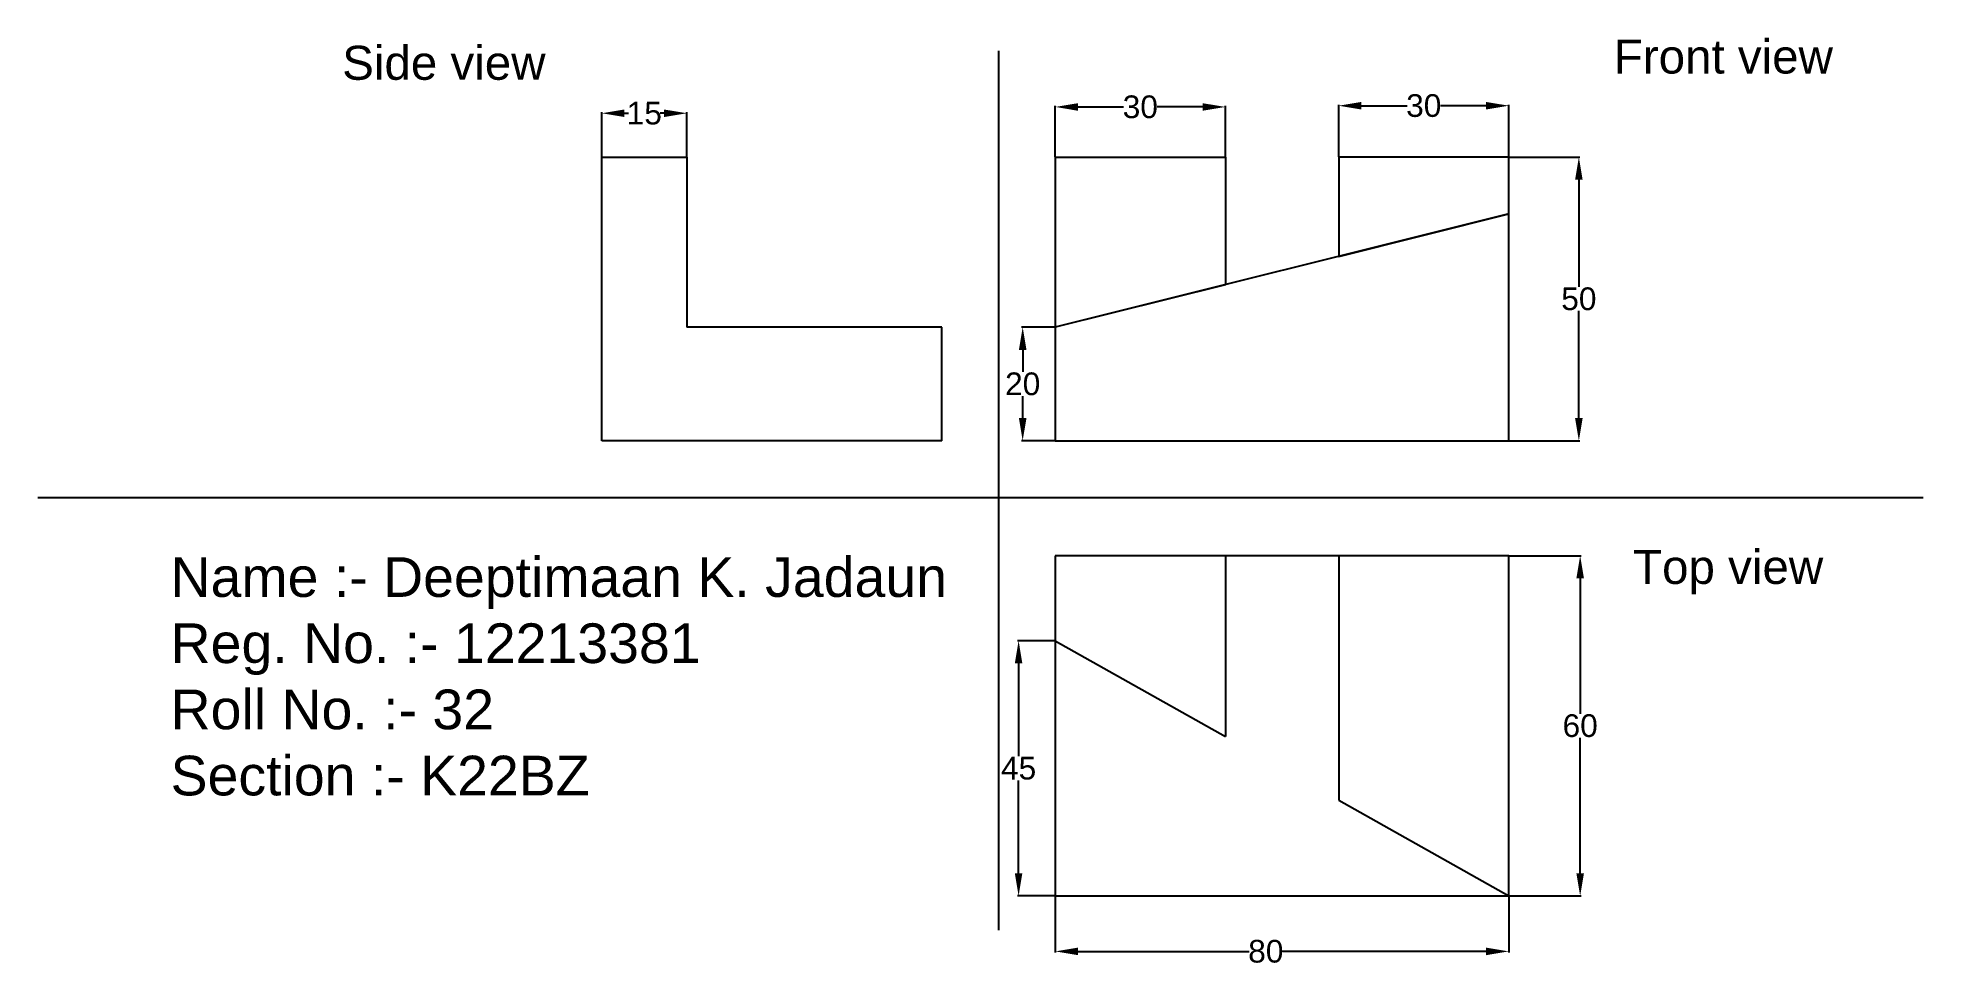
# Model space of a CAD drawing. Header units: inches. Extents: x 41 to 374, y 8 to 172.
import ezdxf

# ---------------------------------------------------------------- set-up
doc = ezdxf.new("R2010")
doc.units = ezdxf.units.IN
doc.header["$MEASUREMENT"] = 0
doc.styles.get("Standard").update_dxf_attribs({"font": 'arial.ttf'})
doc.dimstyles.get("Standard").update_dxf_attribs({"dimtxt": 4, "dimasz": 4, "dimexe": 0.18, "dimexo": 0.0625, "dimgap": 0.09, "dimtad": 0, "dimtih": 1, "dimtoh": 1, "dimdec": 0, "dimzin": 0, "dimdsep": 46, "dimtxsty": 'Standard', "dimcen": 0.09, "dimadec": 0, "dimazin": 0, "dimtfac": 1, "dimtdec": 0, "dimtofl": 0, "dimtmove": 0, "dimatfit": 3, "dimfxl": 1, "dimtolj": 1, "dimtzin": 0, "dimarcsym": 0})

# ---------------------------------------------------------------- blocks, each defined once
blk = doc.blocks.new('*D2')
at = {"color": 0, "lineweight": -2, "transparency": 16777216}
for p, q in [((301.03, 150.94), (313.51, 150.94)), ((313.33, 146.94), (313.33, 128.07)), ((313.33, 104.94), (313.33, 123.81)), ((301.03, 100.94), (313.51, 100.94))]:
    blk.add_line(p, q, dxfattribs=at)
at = {"color": 0, "transparency": 16777216}
for points in [[(312.66, 146.94), (314, 146.94), (313.33, 150.94)], [(312.66, 104.94), (314, 104.94), (313.33, 100.94)]]:
    blk.add_solid(points, dxfattribs=at)
at = {"layer": 'Defpoints', "color": 0, "transparency": 16777216}
for p in [(300.97, 150.94), (313.33, 150.94), (300.97, 100.94)]:
    blk.add_point(p, dxfattribs=at)
at = {"color": 0, "transparency": 16777216, "insert": (313.33, 125.94), "char_height": 4, "attachment_point": 5}
blk.add_mtext('\\A1;50', dxfattribs=at)
blk = doc.blocks.new('*D3')
at = {"color": 0, "lineweight": -2, "transparency": 16777216}
for p, q in [((270.97, 151), (270.97, 160.19)), ((274.97, 160.01), (283.02, 160.01)), ((296.97, 160.01), (288.92, 160.01)), ((300.97, 151), (300.97, 160.19))]:
    blk.add_line(p, q, dxfattribs=at)
at = {"color": 0, "transparency": 16777216}
for points in [[(274.97, 160.67), (274.97, 159.34), (270.97, 160.01)], [(296.97, 160.67), (296.97, 159.34), (300.97, 160.01)]]:
    blk.add_solid(points, dxfattribs=at)
at = {"layer": 'Defpoints', "color": 0, "transparency": 16777216}
for p in [(300.97, 160.01), (270.97, 150.94), (300.97, 150.94)]:
    blk.add_point(p, dxfattribs=at)
at = {"color": 0, "transparency": 16777216, "insert": (285.97, 160.01), "char_height": 4, "attachment_point": 5}
blk.add_mtext('\\A1;30', dxfattribs=at)
blk = doc.blocks.new('*D4')
at = {"color": 0, "lineweight": -2, "transparency": 16777216}
for p, q in [((220.97, 151), (220.97, 159.97)), ((224.97, 159.79), (233.02, 159.79)), ((246.97, 159.79), (238.92, 159.79)), ((250.97, 151), (250.97, 159.97))]:
    blk.add_line(p, q, dxfattribs=at)
at = {"color": 0, "transparency": 16777216}
for points in [[(224.97, 160.45), (224.97, 159.12), (220.97, 159.79)], [(246.97, 160.45), (246.97, 159.12), (250.97, 159.79)]]:
    blk.add_solid(points, dxfattribs=at)
at = {"layer": 'Defpoints', "color": 0, "transparency": 16777216}
for p in [(220.97, 159.79), (220.97, 150.94), (250.97, 150.94)]:
    blk.add_point(p, dxfattribs=at)
at = {"color": 0, "transparency": 16777216, "insert": (235.97, 159.79), "char_height": 4, "attachment_point": 5}
blk.add_mtext('\\A1;30', dxfattribs=at)
blk = doc.blocks.new('*D5')
at = {"color": 0, "lineweight": -2, "transparency": 16777216}
for p, q in [((301.03, 80.66), (313.74, 80.66)), ((313.56, 76.66), (313.56, 52.79)), ((313.56, 24.66), (313.56, 48.53)), ((301.03, 20.66), (313.74, 20.66))]:
    blk.add_line(p, q, dxfattribs=at)
at = {"color": 0, "transparency": 16777216}
for points in [[(312.89, 76.66), (314.23, 76.66), (313.56, 80.66)], [(312.89, 24.66), (314.23, 24.66), (313.56, 20.66)]]:
    blk.add_solid(points, dxfattribs=at)
at = {"layer": 'Defpoints', "color": 0, "transparency": 16777216}
for p in [(300.97, 80.66), (300.97, 20.66), (313.56, 20.66)]:
    blk.add_point(p, dxfattribs=at)
at = {"color": 0, "transparency": 16777216, "insert": (313.56, 50.66), "char_height": 4, "attachment_point": 5}
blk.add_mtext('\\A1;60', dxfattribs=at)
blk = doc.blocks.new('*D6')
at = {"color": 0, "lineweight": -2, "transparency": 16777216}
for p, q in [((220.97, 20.6), (220.97, 10.7)), ((300.97, 20.6), (300.97, 10.7)), ((224.97, 10.88), (255.16, 10.88)), ((296.97, 10.88), (261.06, 10.88))]:
    blk.add_line(p, q, dxfattribs=at)
at = {"color": 0, "transparency": 16777216}
for points in [[(224.97, 11.54), (224.97, 10.21), (220.97, 10.88)], [(296.97, 11.54), (296.97, 10.21), (300.97, 10.88)]]:
    blk.add_solid(points, dxfattribs=at)
at = {"layer": 'Defpoints', "color": 0, "transparency": 16777216}
for p in [(220.97, 20.66), (300.97, 20.66), (300.97, 10.88)]:
    blk.add_point(p, dxfattribs=at)
at = {"color": 0, "transparency": 16777216, "insert": (258.11, 10.88), "char_height": 4, "attachment_point": 5}
blk.add_mtext('\\A1;80', dxfattribs=at)
blk = doc.blocks.new('*D7')
at = {"color": 0, "lineweight": -2, "transparency": 16777216}
for p, q in [((220.91, 65.66), (214.32, 65.66)), ((214.5, 61.66), (214.5, 45.28)), ((214.5, 24.66), (214.5, 41.03)), ((220.91, 20.66), (214.32, 20.66))]:
    blk.add_line(p, q, dxfattribs=at)
at = {"color": 0, "transparency": 16777216}
for points in [[(213.83, 61.66), (215.16, 61.66), (214.5, 65.66)], [(213.83, 24.66), (215.16, 24.66), (214.5, 20.66)]]:
    blk.add_solid(points, dxfattribs=at)
at = {"layer": 'Defpoints', "color": 0, "transparency": 16777216}
for p in [(220.97, 65.66), (214.5, 20.66), (220.97, 20.66)]:
    blk.add_point(p, dxfattribs=at)
at = {"color": 0, "transparency": 16777216, "insert": (214.5, 43.16), "char_height": 4, "attachment_point": 5}
blk.add_mtext('\\A1;45', dxfattribs=at)
blk = doc.blocks.new('*D8')
at = {"color": 0, "lineweight": -2, "transparency": 16777216}
for p, q in [((220.91, 120.94), (215.04, 120.94)), ((215.22, 116.94), (215.22, 113.07)), ((215.22, 104.94), (215.22, 108.81)), ((220.91, 100.94), (215.04, 100.94))]:
    blk.add_line(p, q, dxfattribs=at)
at = {"color": 0, "transparency": 16777216}
for points in [[(214.55, 116.94), (215.89, 116.94), (215.22, 120.94)], [(214.55, 104.94), (215.89, 104.94), (215.22, 100.94)]]:
    blk.add_solid(points, dxfattribs=at)
at = {"layer": 'Defpoints', "color": 0, "transparency": 16777216}
for p in [(215.22, 120.94), (220.97, 120.94), (220.97, 100.94)]:
    blk.add_point(p, dxfattribs=at)
at = {"color": 0, "transparency": 16777216, "insert": (215.22, 110.94), "char_height": 4, "attachment_point": 5}
blk.add_mtext('\\A1;20', dxfattribs=at)
blk = doc.blocks.new('*D11')
at = {"color": 0, "lineweight": -2, "transparency": 16777216}
for p, q in [((140.97, 151), (140.97, 158.86)), ((144.97, 158.68), (145.69, 158.68)), ((151.97, 158.68), (151.25, 158.68)), ((155.97, 151), (155.97, 158.86))]:
    blk.add_line(p, q, dxfattribs=at)
at = {"color": 0, "transparency": 16777216}
for points in [[(144.97, 159.34), (144.97, 158.01), (140.97, 158.68)], [(151.97, 159.34), (151.97, 158.01), (155.97, 158.68)]]:
    blk.add_solid(points, dxfattribs=at)
at = {"layer": 'Defpoints', "color": 0, "transparency": 16777216}
for p in [(155.97, 158.68), (140.97, 150.94), (155.97, 150.94)]:
    blk.add_point(p, dxfattribs=at)
at = {"color": 0, "transparency": 16777216, "insert": (148.47, 158.68), "char_height": 4, "attachment_point": 5}
blk.add_mtext('\\A1;15', dxfattribs=at)

msp = doc.modelspace()

# ---------------------------------------------------------------- linework, layer by layer
for p, q in [((210.97, 169.68), (210.97, 14.62)), ((140.97, 100.94), (140.97, 150.94)), ((140.97, 150.94), (155.97, 150.94)), ((155.97, 150.94), (155.97, 120.94)), ((220.97, 150.94), (220.97, 100.94)), ((220.97, 150.94), (250.97, 150.94)), ((250.97, 150.94), (250.97, 128.44)), ((300.97, 150.94), (270.97, 150.94)), ((270.97, 150.94), (270.97, 133.44)), ((300.97, 100.94), (300.97, 150.94)), ((300.97, 140.94), (220.97, 120.94)), ((270.97, 133.44), (300.97, 140.94)), ((250.97, 128.44), (220.97, 120.94)), ((200.97, 120.94), (155.97, 120.94)), ((200.97, 100.94), (200.97, 120.94)), ((200.97, 100.94), (140.97, 100.94)), ((220.97, 100.94), (300.97, 100.94)), ((41.47, 90.94), (374.09, 90.94)), ((300.97, 80.66), (220.97, 80.66)), ((220.97, 80.66), (220.97, 20.66)), ((250.97, 80.66), (250.97, 48.78)), ((270.97, 80.66), (270.97, 37.53)), ((300.97, 20.66), (300.97, 80.66)), ((220.97, 65.66), (250.97, 48.78)), ((270.97, 37.53), (300.97, 20.66)), ((220.97, 20.66), (300.97, 20.66))]:
    msp.add_line(p, q)

# ---------------------------------------------------------------- texts
at = {"attachment_point": 1}
for s, width, heights, insert, char_height in [('Side view', 42.9953, [2.14], (95.18, 170.58), 6), ('Front view', 42.9953, [2.14], (319.49, 171.68), 6), ('Name :- Deeptimaan K. Jadaun\\PReg. No. :- 12213381\\PRoll No. :- 32\\PSection :- K22BZ', 165.2919, [60.77], (64.91, 80.39), 7), ('Top view', 42.9953, [2.14], (322.89, 81.68), 6)]:
    msp.add_mtext_dynamic_manual_height_columns(s, width=width, gutter_width=1, heights=heights, dxfattribs=dict(at, insert=insert, char_height=char_height))

# ---------------------------------------------------------------- dimensions: what is measured, and where the dimension line sits
for base, p1, p2, picture, middle in [((155.97, 158.68), (140.97, 150.94), (155.97, 150.94), '*D11', (148.47, 158.68)), ((220.97, 159.79), (250.97, 150.94), (220.97, 150.94), '*D4', (235.97, 159.79)), ((300.97, 160.01), (270.97, 150.94), (300.97, 150.94), '*D3', (285.97, 160.01))]:
    dim = msp.add_linear_dim(base=base, p1=p1, p2=p2, dimstyle='Standard')
    dim.commit()
    dim.dimension.update_dxf_attribs({"geometry": picture, "text_midpoint": middle})
for base, p1, p2, picture, middle in [((313.33, 150.94), (300.97, 100.94), (300.97, 150.94), '*D2', (313.33, 125.94)), ((215.22, 120.94), (220.97, 100.94), (220.97, 120.94), '*D8', (215.22, 110.94)), ((313.56, 20.66), (300.97, 80.66), (300.97, 20.66), '*D5', (313.56, 50.66)), ((214.5, 20.66), (220.97, 65.66), (220.97, 20.66), '*D7', (214.5, 43.16))]:
    dim = msp.add_linear_dim(base=base, p1=p1, p2=p2, angle=90, dimstyle='Standard')
    dim.commit()
    dim.dimension.update_dxf_attribs({"geometry": picture, "text_midpoint": middle})
dim = msp.add_linear_dim(base=(300.97, 10.88), p1=(220.97, 20.66), p2=(300.97, 20.66), dimstyle='Standard')
dim.commit()
dim.dimension.update_dxf_attribs({"geometry": '*D6', "text_midpoint": (258.11, 10.88), "dimtype": 160})

doc.saveas('drawing.dxf')
